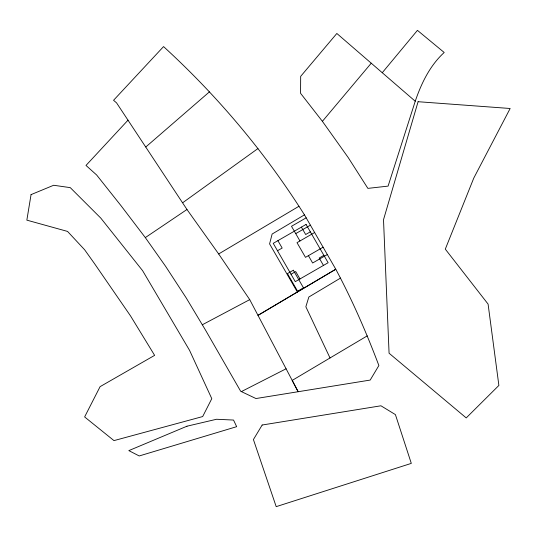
<?xml version="1.0" encoding="UTF-8"?>
<svg xmlns="http://www.w3.org/2000/svg" width="537" height="537" viewBox="0 0 537 537"><rect width="100%" height="100%" fill="white"/><g stroke="black" fill="none" stroke-linecap="round" stroke-linejoin="round"><path stroke-width="0.81" d="M415.242 101.231L336.84 33.469L300.673 76.355L300.566 93.297L322.395 121.328L348.224 157.569L367.885 188.38L388.09 186.111L415.242 101.231C421.364 83.248 429.962 65.494 444.193 52.485L417.444 30.354L382.257 72.73M322.395 121.328L371.242 63.205M128.034 120.147L86.001 165.436L96.647 174.995L120.946 205.604L145.319 237.602L165.624 266.345L186.198 297.901L205.59 330.235L240.67 391.258L255.961 398.541L370.194 380.068L378.874 365.529C366.429 332.618 352.386 300.27 335.786 269.232L304.466 214.854C265.325 152.756 217.7 96.13 163.557 46.591L113.555 100.285L116.576 102.896L186.977 209.497L218.673 253.967L249.725 299.633L298.163 391.735L292.195 380.411L367.241 335.873M145.829 146.963L209.417 91.874M182.808 202.65L257.961 148.554M145.319 237.602L186.977 209.497M340.532 278.072L308.842 297.021L305.855 306.755L330.027 357.971M218.673 253.967L298.941 206.275M304.466 214.854L272.131 234.038L269.587 243.905L297.35 292L257.995 315.36L335.786 269.232L297.35 292M306.184 217.827L291.497 226.285L299.955 240.972M295.726 233.629L310.413 225.171M277.495 250.745L282.167 248.054L277.904 240.657M310.332 231.83L305.667 234.521L301.398 227.117M314.642 232.514L297.015 242.664L305.479 257.351L323.099 247.201M291.027 274.246L295.699 271.554L299.961 278.958M323.871 255.33L319.2 258.022L323.462 265.426M327.328 254.545L312.641 263.002L308.413 255.659M202.301 324.784L249.725 299.633M241.382 391.594L286.093 368.785M31.052 194.622L26.85 220.143L67.548 231.42L84.611 249.739L94.472 263.566L130.525 315.91L154.622 355.36L100.097 386.647L84.624 416.94L113.965 440.608L202.677 416.558L211.786 398.662L189.554 350.339L142.614 270.688L100.828 218.143L70.273 187.641L53.66 185.265L31.052 194.622M418.088 101.708L383.512 219.7L389.077 353.225L466.223 417.92L498.88 385.445L488.086 304.09L445.301 249.134L473.795 178.042L510.15 108.494L418.088 101.708M262.163 425.015L253.417 439.555L276.199 506.646L411.308 463.384L395.413 414.604L380.941 405.791L262.163 425.015M306.07 224.432L273.232 243.342L295.29 281.65L328.134 262.734L306.07 224.432M293.33 270.218L287.456 273.602L297.605 291.229L303.479 287.839L293.33 270.218M186.997 426.197L128.82 450.61L139.217 455.96L236.669 426.673L233.535 420.055L216.525 419.263L186.997 426.197"/></g></svg>
